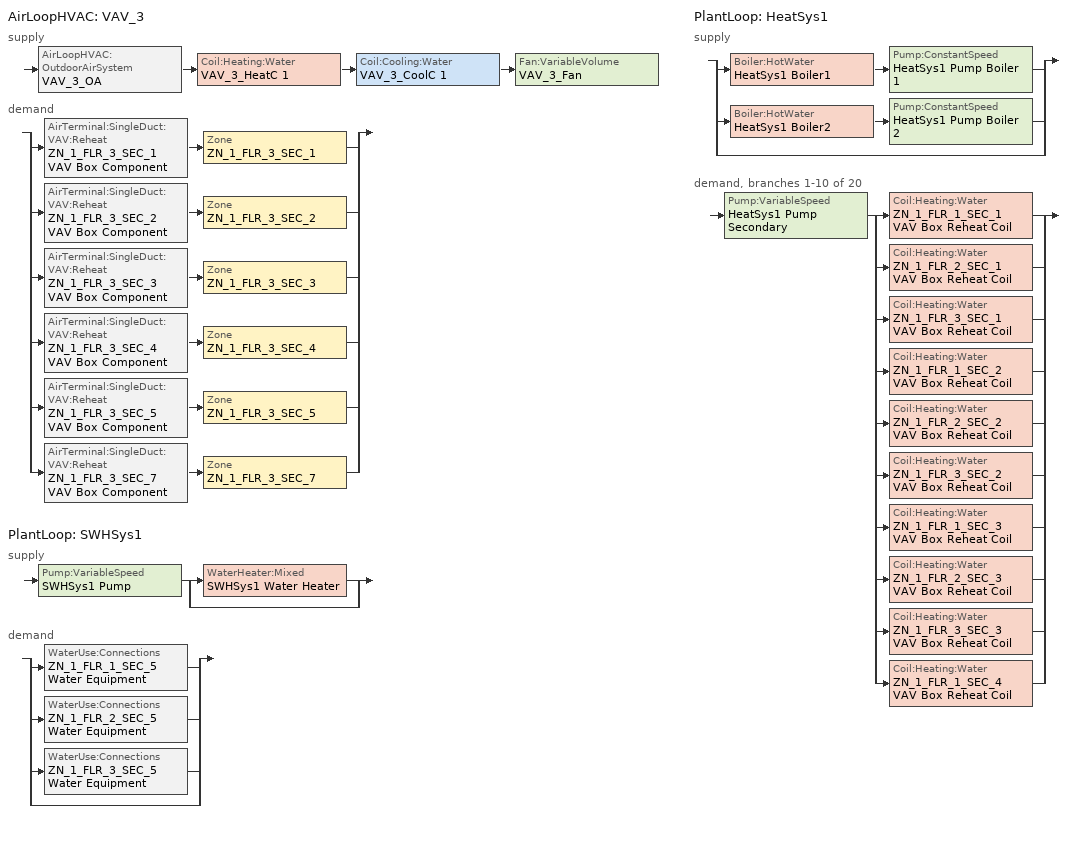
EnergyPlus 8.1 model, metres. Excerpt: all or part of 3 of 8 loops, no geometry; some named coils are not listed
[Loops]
AirLoopHVAC 'VAV_3'
 supply: AirLoopHVAC:OutdoorAirSystem 'VAV_3_OA' > Coil:Heating:Water 'VAV_3_HeatC 1' > Coil:Cooling:Water 'VAV_3_CoolC 1' > Fan:VariableVolume 'VAV_3_Fan'
 demand: split
  | AirTerminal:SingleDuct:VAV:Reheat 'ZN_1_FLR_3_SEC_1 VAV Box Component' > Zone 'ZN_1_FLR_3_SEC_1'
  | AirTerminal:SingleDuct:VAV:Reheat 'ZN_1_FLR_3_SEC_2 VAV Box Component' > Zone 'ZN_1_FLR_3_SEC_2'
  | AirTerminal:SingleDuct:VAV:Reheat 'ZN_1_FLR_3_SEC_3 VAV Box Component' > Zone 'ZN_1_FLR_3_SEC_3'
  | AirTerminal:SingleDuct:VAV:Reheat 'ZN_1_FLR_3_SEC_4 VAV Box Component' > Zone 'ZN_1_FLR_3_SEC_4'
  | AirTerminal:SingleDuct:VAV:Reheat 'ZN_1_FLR_3_SEC_5 VAV Box Component' > Zone 'ZN_1_FLR_3_SEC_5'
  | AirTerminal:SingleDuct:VAV:Reheat 'ZN_1_FLR_3_SEC_7 VAV Box Component' > Zone 'ZN_1_FLR_3_SEC_7'
PlantLoop 'SWHSys1'
 supply: Pump:VariableSpeed 'SWHSys1 Pump' > split
  | WaterHeater:Mixed 'SWHSys1 Water Heater'
  | bypass
 demand: split
  | WaterUse:Connections 'ZN_1_FLR_1_SEC_5 Water Equipment'
  | WaterUse:Connections 'ZN_1_FLR_2_SEC_5 Water Equipment'
  | WaterUse:Connections 'ZN_1_FLR_3_SEC_5 Water Equipment'
  | bypass
PlantLoop 'HeatSys1'
 supply: split
  | Boiler:HotWater 'HeatSys1 Boiler1' > Pump:ConstantSpeed 'HeatSys1 Pump Boiler 1'
  | Boiler:HotWater 'HeatSys1 Boiler2' > Pump:ConstantSpeed 'HeatSys1 Pump Boiler 2'
  | bypass
 demand, branches 1-10 of 20: Pump:VariableSpeed 'HeatSys1 Pump Secondary' > split
  | Coil:Heating:Water 'ZN_1_FLR_1_SEC_1 VAV Box Reheat Coil'
  | Coil:Heating:Water 'ZN_1_FLR_2_SEC_1 VAV Box Reheat Coil'
  | Coil:Heating:Water 'ZN_1_FLR_3_SEC_1 VAV Box Reheat Coil'
  | Coil:Heating:Water 'ZN_1_FLR_1_SEC_2 VAV Box Reheat Coil'
  | Coil:Heating:Water 'ZN_1_FLR_2_SEC_2 VAV Box Reheat Coil'
  | Coil:Heating:Water 'ZN_1_FLR_3_SEC_2 VAV Box Reheat Coil'
  | Coil:Heating:Water 'ZN_1_FLR_1_SEC_3 VAV Box Reheat Coil'
  | Coil:Heating:Water 'ZN_1_FLR_2_SEC_3 VAV Box Reheat Coil'
  | Coil:Heating:Water 'ZN_1_FLR_3_SEC_3 VAV Box Reheat Coil'
  | Coil:Heating:Water 'ZN_1_FLR_1_SEC_4 VAV Box Reheat Coil'
[DesignSpecification:OutdoorAir] Outdoor Air Method=Flow/Area; Outdoor Air Flow per Person {m3/s-person}=0
Name | Outdoor Air Flow per Zone Floor Area {m3/s-m2}
SZ DSOA ZN_1_FLR_3_SEC_1; SZ DSOA ZN_1_FLR_3_SEC_2; SZ DSOA ZN_1_FLR_3_SEC_3; SZ DSOA ZN_1_FLR_3_SEC_4; SZ DSOA ZN_1_FLR_3_SEC_5 | 0.00043
SZ DSOA ZN_1_FLR_3_SEC_7 | 0.0016
[Sizing:Zone] Zone Cooling Design Supply Air Temperature Input Method=SupplyAirTemperature; Zone Cooling Design Supply Air Temperature {C}=12.8; Zone Heating Design Supply Air Temperature Input Method=SupplyAirTemperature; Zone Heating Design Supply Air Temperature {C}=40; Zone Cooling Design Supply Air Humidity Ratio {kgWater/kgDryAir}=0.0085; Zone Heating Design Supply Air Humidity Ratio {kgWater/kgDryAir}=0.008; Cooling Design Air Flow Method=DesignDay; Cooling Minimum Air Flow Fraction=0; Heating Design Air Flow Method=DesignDay; Heating Design Air Flow Rate {m3/s}=0
Name | Design Specification Outdoor Air Object
ZN_1_FLR_3_SEC_1 | SZ DSOA ZN_1_FLR_3_SEC_1
ZN_1_FLR_3_SEC_2 | SZ DSOA ZN_1_FLR_3_SEC_2
ZN_1_FLR_3_SEC_3 | SZ DSOA ZN_1_FLR_3_SEC_3
ZN_1_FLR_3_SEC_4 | SZ DSOA ZN_1_FLR_3_SEC_4
ZN_1_FLR_3_SEC_5 | SZ DSOA ZN_1_FLR_3_SEC_5
ZN_1_FLR_3_SEC_7 | SZ DSOA ZN_1_FLR_3_SEC_7
[Sizing:System]
VAV_3: Type of Load to Size On=Sensible; Design Outdoor Air Flow Rate {m3/s}=autosize; Minimum System Air Flow Ratio=0.3; Preheat Design Temperature {C}=7; Preheat Design Humidity Ratio {kgWater/kgDryAir}=0.008; Precool Design Temperature {C}=12.8; Precool Design Humidity Ratio {kgWater/kgDryAir}=0.008; Central Cooling Design Supply Air Temperature {C}=12.8; Central Heating Design Supply Air Temperature {C}=12.8; Sizing Option=Coincident; 100% Outdoor Air in Cooling=No; 100% Outdoor Air in Heating=No; Central Cooling Design Supply Air Humidity Ratio {kgWater/kgDryAir}=0.0085; Central Heating Design Supply Air Humidity Ratio {kgWater/kgDryAir}=0.008; Cooling Design Air Flow Method=DesignDay; Cooling Design Air Flow Rate {m3/s}=0; Heating Design Air Flow Method=DesignDay; Heating Design Air Flow Rate {m3/s}=0; System Outdoor Air Method=ZoneSum
[Sizing:Plant] Loop Type=Heating
Name | Design Loop Exit Temperature {C} | Loop Design Temperature Difference {deltaC}
SWHSys1 | 60 | 5
HeatSys1 | 82.2 | 11.1
[ZoneControl:Thermostat] Control Type Schedule=Dual Zone Control Type Sched
Name | Zone or ZoneList | Control 1
ZN_1_FLR_3_SEC_1 Thermostat | ZN_1_FLR_3_SEC_1 | ZN_1_FLR_3_SEC_1 DualSPSched
ZN_1_FLR_3_SEC_2 Thermostat | ZN_1_FLR_3_SEC_2 | ZN_1_FLR_3_SEC_2 DualSPSched
ZN_1_FLR_3_SEC_3 Thermostat | ZN_1_FLR_3_SEC_3 | ZN_1_FLR_3_SEC_3 DualSPSched
ZN_1_FLR_3_SEC_4 Thermostat | ZN_1_FLR_3_SEC_4 | ZN_1_FLR_3_SEC_4 DualSPSched
ZN_1_FLR_3_SEC_5 Thermostat | ZN_1_FLR_3_SEC_5 | ZN_1_FLR_3_SEC_5 DualSPSched
ZN_1_FLR_3_SEC_7 Thermostat | ZN_1_FLR_3_SEC_7 | ZN_1_FLR_3_SEC_7 DualSPSched
[ThermostatSetpoint:DualSetpoint] Heating Setpoint Temperature Schedule=HTGSETP_SCH_Base_ExtendedHVAC; Cooling Setpoint Temperature Schedule=CLGSETP_SCH_Base_ExtendedHVAC
ZN_1_FLR_3_SEC_1 DualSPSched; ZN_1_FLR_3_SEC_2 DualSPSched; ZN_1_FLR_3_SEC_3 DualSPSched; ZN_1_FLR_3_SEC_4 DualSPSched; ZN_1_FLR_3_SEC_5 DualSPSched; ZN_1_FLR_3_SEC_7 DualSPSched
[AirTerminal:SingleDuct:VAV:Reheat] Availability Schedule=ALWAYS_ON; Zone Minimum Air Flow Input Method=Constant; Constant Minimum Air Flow Fraction=0.4; Maximum Hot Water or Steam Flow Rate {m3/s}=AUTOSIZE; Minimum Hot Water or Steam Flow Rate {m3/s}=0; Convergence Tolerance=0.001; Damper Heating Action=Normal
Name | Maximum Air Flow Rate {m3/s} | Reheat Coil
ZN_1_FLR_3_SEC_1 VAV Box Component | 3.28995 | ZN_1_FLR_3_SEC_1 VAV Box Reheat Coil
ZN_1_FLR_3_SEC_2 VAV Box Component | 3.18693 | ZN_1_FLR_3_SEC_2 VAV Box Reheat Coil
ZN_1_FLR_3_SEC_3 VAV Box Component | 3.19111 | ZN_1_FLR_3_SEC_3 VAV Box Reheat Coil
ZN_1_FLR_3_SEC_4 VAV Box Component | 3.52273 | ZN_1_FLR_3_SEC_4 VAV Box Reheat Coil
ZN_1_FLR_3_SEC_5 VAV Box Component | 13.38927 | ZN_1_FLR_3_SEC_5 VAV Box Reheat Coil
ZN_1_FLR_3_SEC_7 VAV Box Component | 2.30627 | ZN_1_FLR_3_SEC_7 VAV Box Reheat Coil
[Zone equipment]
ZN_1_FLR_3_SEC_1: ZN_1_FLR_3_SEC_1 VAV Box Component
ZN_1_FLR_3_SEC_2: ZN_1_FLR_3_SEC_2 VAV Box Component
ZN_1_FLR_3_SEC_3: ZN_1_FLR_3_SEC_3 VAV Box Component
ZN_1_FLR_3_SEC_4: ZN_1_FLR_3_SEC_4 VAV Box Component
ZN_1_FLR_3_SEC_5: ZN_1_FLR_3_SEC_5 Exhaust Fan, ZN_1_FLR_3_SEC_5 VAV Box Component
ZN_1_FLR_3_SEC_7: ZN_1_FLR_3_SEC_7 VAV Box Component
[Fan:VariableVolume]
VAV_3_Fan: Availability Schedule=HVACOperationSchd; Fan Total Efficiency=0.42; Pressure Rise {Pa}=1500; Maximum Flow Rate {m3/s}=27.36835; Fan Power Minimum Flow Rate Input Method=FixedFlowRate; Fan Power Minimum Air Flow Rate {m3/s}=0; Motor Efficiency=0.64; Motor In Airstream Fraction=0.25; Fan Power Coefficient 1=0.0704289; Fan Power Coefficient 2=0.38533; Fan Power Coefficient 3=-0.460864; Fan Power Coefficient 4=1.0092; Fan Power Coefficient 5=0
[Fan:ZoneExhaust]
ZN_1_FLR_3_SEC_5 Exhaust Fan: Availability Schedule=ExFanOperSchd; Fan Total Efficiency=0.45; Pressure Rise {Pa}=187.5; Maximum Flow Rate {m3/s}=1.06
[Coil:Cooling:Water]
VAV_3_CoolC 1: Availability Schedule=ALWAYS_ON; Design Water Flow Rate {m3/s}=autosize; Design Air Flow Rate {m3/s}=AUTOSIZE; Design Inlet Water Temperature {C}=AUTOSIZE; Design Inlet Air Temperature {C}=AUTOSIZE; Design Outlet Air Temperature {C}=AUTOSIZE; Design Inlet Air Humidity Ratio {kgWater/kgDryAir}=AUTOSIZE; Design Outlet Air Humidity Ratio {kgWater/kgDryAir}=AUTOSIZE; Type of Analysis=SimpleAnalysis; Heat Exchanger Configuration=CrossFlow
[Coil:Heating:Water] Availability Schedule=ALWAYS_ON; U-Factor Times Area Value {W/K}=AUTOSIZE; Maximum Water Flow Rate {m3/s}=AUTOSIZE; Performance Input Method=UFactorTimesAreaAndDesignWaterFlowRate
ZN_1_FLR_1_SEC_1 VAV Box Reheat Coil; ZN_1_FLR_2_SEC_1 VAV Box Reheat Coil; ZN_1_FLR_3_SEC_1 VAV Box Reheat Coil; ZN_1_FLR_1_SEC_2 VAV Box Reheat Coil; ZN_1_FLR_2_SEC_2 VAV Box Reheat Coil; ZN_1_FLR_3_SEC_2 VAV Box Reheat Coil; ZN_1_FLR_1_SEC_3 VAV Box Reheat Coil; ZN_1_FLR_2_SEC_3 VAV Box Reheat Coil; ZN_1_FLR_3_SEC_3 VAV Box Reheat Coil; ZN_1_FLR_1_SEC_4 VAV Box Reheat Coil; VAV_3_HeatC 1
[Controller:WaterCoil] Control Variable=Temperature; Actuator Variable=Flow; Maximum Actuated Flow {m3/s}=AUTOSIZE; Minimum Actuated Flow {m3/s}=0
Name | Action | Controller Convergence Tolerance {deltaC}
VAV_3_HeatC 1_Controller | Normal | 0.0001
VAV_3_CoolC 1_Controller | Reverse | autosize
[Controller:OutdoorAir]
VAV_3_OA_Controller: Minimum Outdoor Air Flow Rate {m3/s}=AUTOSIZE; Maximum Outdoor Air Flow Rate {m3/s}=AUTOSIZE; Economizer Control Type=NoEconomizer; Economizer Control Action Type=ModulateFlow; Economizer Maximum Limit Enthalpy {J/kg}=55824; Lockout Type=NoLockout; Minimum Limit Type=FixedMinimum; Minimum Outdoor Air Schedule=MinOA_Sched_Base; Minimum Fraction of Outdoor Air Schedule=MinOAFracSch_Base; Maximum Fraction of Outdoor Air Schedule=MaxOAFracSch_Adv; Control High Indoor Humidity Based on Outdoor Humidity Ratio=No
[AirLoopHVAC]
VAV_3: Design Supply Air Flow Rate {m3/s}=AUTOSIZE
[Pump:VariableSpeed] Fraction of Motor Inefficiencies to Fluid Stream=0; Coefficient 1 of the Part Load Performance Curve=0; Pump Control Type=Intermittent
Name | Rated Flow Rate {m3/s} | Rated Pump Head {Pa} | Rated Power Consumption {W} | Motor Efficiency | Coefficient 2 of the Part Load Performance Curve | Coefficient 3 of the Part Load Performance Curve | Coefficient 4 of the Part Load Performance Curve | Minimum Flow Rate {m3/s} | Pump Flow Rate Schedule
SWHSys1 Pump | AUTOSIZE | 36000 | AUTOSIZE | 0.85 | 0.0216 | -0.0325 | 1.0095 | 0
HeatSys1 Pump Secondary | autosize | 128250 | autosize | 0.88 | 0.5726 | -0.301 | 0.7347 | 0.004352 | PumpOperationSchd3
[Pump:ConstantSpeed] Rated Flow Rate {m3/s}=autosize; Rated Pump Head {Pa}=30750; Rated Power Consumption {W}=autosize; Motor Efficiency=0.88; Fraction of Motor Inefficiencies to Fluid Stream=0; Pump Control Type=Continuous; Pump Flow Rate Schedule=PumpOperationSchd
HeatSys1 Pump Boiler 1; HeatSys1 Pump Boiler 2
[Boiler:HotWater] Fuel Type=NATURALGAS; Nominal Capacity {W}=496689; Nominal Thermal Efficiency=0.8371; Efficiency Curve Temperature Evaluation Variable=LeavingBoiler; Normalized Boiler Efficiency Curve=Boiler_Baseline; Design Water Outlet Temperature {C}=82.2; Design Water Flow Rate {m3/s}=0.0106517; Minimum Part Load Ratio=0; Maximum Part Load Ratio=1.1; Optimum Part Load Ratio=1; Water Outlet Upper Temperature Limit {C}=95; Boiler Flow Mode=ConstantFlow; Parasitic Electric Load {W}=0
HeatSys1 Boiler1; HeatSys1 Boiler2
[WaterHeater:Mixed]
SWHSys1 Water Heater: Tank Volume {m3}=2.27; Setpoint Temperature Schedule=SWHSys1 Water Heater Setpoint Temperature Schedule Name; Deadband Temperature Difference {deltaC}=2; Maximum Temperature Limit {C}=82.2222; Heater Control Type=Cycle; Heater Maximum Capacity {W}=140680; Heater Fuel Type=NATURALGAS; Heater Thermal Efficiency=0.78; Off Cycle Parasitic Fuel Consumption Rate {W}=20; Off Cycle Parasitic Fuel Type=NATURALGAS; Off Cycle Parasitic Heat Fraction to Tank=0.8; On Cycle Parasitic Fuel Type=NATURALGAS; Ambient Temperature Indicator=SCHEDULE; Ambient Temperature Schedule=SWHSys1 Water Heater Ambient Temperature Schedule Name; Off Cycle Loss Coefficient to Ambient Temperature {W/K}=13.32; On Cycle Loss Coefficient to Ambient Temperature {W/K}=13.32; Use Side Effectiveness=1; Source Side Effectiveness=1; Use Side Design Flow Rate {m3/s}=AUTOSIZE; Source Side Design Flow Rate {m3/s}=AUTOSIZE; Indirect Water Heating Recovery Time {hr}=1.5
[PlantLoop] Fluid Type=Water; Minimum Loop Temperature {C}=10; Maximum Loop Flow Rate {m3/s}=AUTOSIZE; Minimum Loop Flow Rate {m3/s}=0; Plant Loop Volume {m3}=autocalculate
Name | Plant Equipment Operation Scheme | Maximum Loop Temperature {C} | Load Distribution Scheme | Common Pipe Simulation
SWHSys1 | SWHSys1 Loop Operation Scheme List | 60 | Optimal
HeatSys1 | HeatSys1 Loop Operation Scheme List | 100 | Uniform | CommonPipe
[PlantEquipmentList]
SWHSys1 Equipment List: SWHSys1 Water Heater
HeatSys1 Equipment List 1: HeatSys1 Boiler1
HeatSys1 Equipment List 2: HeatSys1 Boiler1, HeatSys1 Boiler2
[PlantEquipmentOperation:HeatingLoad] Load Range 1 Lower Limit {W}=0
Name | Load Range 1 Upper Limit {W} | Range 1 Equipment List
SWHSys1 Operation Scheme | 1000000000000000 | SWHSys1 Equipment List
HeatSys1 Operation Scheme | 10000000000 | HeatSys1 Equipment List 2
[PlantEquipmentOperationSchemes] Control Scheme 1 Schedule=PlantOnSched
Name | Control Scheme 1
SWHSys1 Loop Operation Scheme List | SWHSys1 Operation Scheme
HeatSys1 Loop Operation Scheme List | HeatSys1 Operation Scheme
[EnergyManagementSystem:Sensor]
Name | Output:Variable or Output:Meter Index Key | Output:Variable or Output:Meter
VAV3_MA_Temp | VAV_3_OA-VAV_3_HeatC 1Node | System Node Temperature
VAV3_Sec1_Htg | ZN_1_FLR_3_SEC_1 VAV Box Reheat Coil | Heating Coil Heating Rate
VAV3_Sec2_Htg | ZN_1_FLR_3_SEC_2 VAV Box Reheat Coil | Heating Coil Heating Rate
VAV3_Sec3_Htg | ZN_1_FLR_3_SEC_3 VAV Box Reheat Coil | Heating Coil Heating Rate
VAV3_Sec4_Htg | ZN_1_FLR_3_SEC_4 VAV Box Reheat Coil | Heating Coil Heating Rate
VAV3_Sec5_Htg | ZN_1_FLR_3_SEC_5 VAV Box Reheat Coil | Heating Coil Heating Rate
VAV3_Sec7_Htg | ZN_1_FLR_3_SEC_7 VAV Box Reheat Coil | Heating Coil Heating Rate
B1_Status | HeatSys1 Boiler1 | Boiler Gas RAte
B2_Status | HeatSys1 Boiler2 | Boiler Gas Rate
BoilerPlantDemandLoad | HeatSys1 | Plant Supply Side Cooling Demand Rate
[EnergyManagementSystem:Actuator]
Name | Actuated Component Unique | Actuated Component Type | Actuated Component Control Type
VAV3_HeatC_TempSP | VAV_3_HeatC 1-VAV_3_CoolC 1Node | System Node Setpoint | Temperature Setpoint
Boiler2PumpStatus | HeatSys1 Pump Boiler 2 | Plant Component Pump:ConstantSpeed | On/Off Supervisory
Boiler2PumpFlow | HeatSys1 Pump Boiler 2 | Pump | Pump Mass Flow Rate
[EnergyManagementSystem:InternalVariable]
Boiler2PumpDesignFlow: Internal Data Index Key=HeatSys1 Pump Boiler 2; Internal Data Type=Pump Maximum Mass Flow Rate
[SetpointManager:Scheduled] Control Variable=Temperature
Name | Schedule | Setpoint Node or NodeList
VAV_3 SAT setpoint | Fixed-Supply-Air-Temp-Sch | VAV_3 Supply Equipment Outlet Node
SWHSys1 Loop Setpoint Manager | SWHSys1-Loop-Temp-Schedule | SWHSys1 Supply Outlet Node
HeatSys1 Loop Setpoint Manager | HeatSys1 Loop Setpoint Sched | HeatSys1 Supply Outlet Node
HeatSys1 Secondary Loop Setpoint Manager | HeatSys1 Loop Setpoint Sched | HeatSys1 Demand Inlet Node
[SetpointManager:MixedAir] Control Variable=Temperature
Name | Setpoint Node or NodeList
VAV_3_HeatC 1 SAT Manager | VAV_3_HeatC 1-VAV_3_CoolC 1Node
VAV_3_CoolC 1 SAT Manager | VAV_3_CoolC 1-VAV_3_FanNode
VAV_3_OAMixed Air Temp Manager | VAV_3_OA-VAV_3_HeatC 1Node
[WaterUse:Equipment] Peak Flow Rate {m3/s}=6e-05; Flow Rate Fraction Schedule=BLDG_SWH_SCH
Name | Target Temperature Schedule | Zone | Sensible Fraction Schedule | Latent Fraction Schedule
ZN_1_FLR_1_SEC_5 Water Equipment | ZN_1_FLR_1_SEC_5 Water Equipment Temp Sched | ZN_1_FLR_1_SEC_5 | ZN_1_FLR_1_SEC_5 Water Equipment Sensible fract sched | ZN_1_FLR_1_SEC_5 Water Equipment Latent fract sched
ZN_1_FLR_2_SEC_5 Water Equipment | ZN_1_FLR_2_SEC_5 Water Equipment Temp Sched | ZN_1_FLR_2_SEC_5 | ZN_1_FLR_2_SEC_5 Water Equipment Sensible fract sched | ZN_1_FLR_2_SEC_5 Water Equipment Latent fract sched
ZN_1_FLR_3_SEC_5 Water Equipment | ZN_1_FLR_3_SEC_5 Water Equipment Temp Sched | ZN_1_FLR_3_SEC_5 | ZN_1_FLR_3_SEC_5 Water Equipment Sensible fract sched | ZN_1_FLR_3_SEC_5 Water Equipment Latent fract sched
[WaterUse:Connections]
Name | Water Use Equipment 1
ZN_1_FLR_1_SEC_5 Water Equipment | ZN_1_FLR_1_SEC_5 Water Equipment
ZN_1_FLR_2_SEC_5 Water Equipment | ZN_1_FLR_2_SEC_5 Water Equipment
ZN_1_FLR_3_SEC_5 Water Equipment | ZN_1_FLR_3_SEC_5 Water Equipment
[FaultModel:TemperatureSensorOffset:OutdoorAir]
VAV3 OA Sensor Bias: Availability Schedule=ALWAYS_ON; Controller Object=VAV_3_OA_Controller; Temperature Sensor Offset {deltaC}=3
[FaultModel:TemperatureSensorOffset:ReturnAir]
VAV3 RA Sensor Bias: Availability Schedule=ALWAYS_ON; Controller Object=VAV_3_OA_Controller; Temperature Sensor Offset {deltaC}=-3
[Schedule:Compact]
ZN_1_FLR_1_SEC_5 Water Equipment Latent fract sched; ZN_1_FLR_1_SEC_5 Water Equipment Sensible fract sched; ZN_1_FLR_2_SEC_5 Water Equipment Latent fract sched; ZN_1_FLR_2_SEC_5 Water Equipment Sensible fract sched; ZN_1_FLR_3_SEC_5 Water Equipment Latent fract sched; ZN_1_FLR_3_SEC_5 Water Equipment Sensible fract sched: Through: 12/31, For: AllDays, Until: 24:00, 0
ZN_1_FLR_1_SEC_5 Water Equipment Temp Sched; ZN_1_FLR_2_SEC_5 Water Equipment Temp Sched; ZN_1_FLR_3_SEC_5 Water Equipment Temp Sched: Through: 12/31, For: AllDays, Until: 24:00, 43.3
SWHSys1-Loop-Temp-Schedule; SWHSys1 Water Heater Setpoint Temperature Schedule Name: Through: 12/31, For: AllDays, Until: 24:00, 48.9
SWHSys1 Water Heater Ambient Temperature Schedule Name: Through: 12/31, For: AllDays, Until: 24:00, 22
HeatSys1 Loop Setpoint Sched: Through: 12/31, For: AllDays, Until: 24:00, 82.2
MinOAFracSch_Base: Through: 12/31, For: Weekdays, Until: 05:00, 0.15, Until: 22:00, 0.15, Until: 24:00, 0.15, For: Saturday, Until: 05:00, 0.15, Until: 18:00, 0.15, Until: 24:00, 0.15, For: SummerDesignDay WinterDesignDay, Until: 05:00, 0.15, Until: 22:00, 0.15, Until: 24:00, 0.15, For: Sunday Holidays AllOtherDays, Until: 05:00, 0.15, Until: 18:00, 0.15, Until: 24:00, 0.15
MaxOAFracSch_Adv: Through: 12/31, For: AllDays, Until: 24:00, 0.95
BLDG_SWH_SCH: Through: 12/31, For: Weekdays SummerDesignDay, Until: 05:00, 0.05, Until: 06:00, 0.08, Until: 07:00, 0.07, Until: 08:00, 0.19, Until: 09:00, 0.35, Until: 10:00, 0.38, Until: 11:00, 0.39, Until: 12:00, 0.47, Until: 13:00, 0.57, Until: 14:00, 0.54, Until: 15:00, 0.34, Until: 16:00, 0.33, Until: 17:00, 0.44, Until: 18:00, 0.26, Until: 19:00, 0.21, Until: 20:00, 0.15, Until: 21:00, 0.17, Until: 22:00, 0.08, Until: 24:00, 0.05, For: Saturday WinterDesignDay, Until: 05:00, 0.05, Until: 06:00, 0.08, Until: 07:00, 0.07, Until: 08:00, 0.11, Until: 09:00, 0.15, Until: 10:00, 0.21, Until: 11:00, 0.19, Until: 12:00, 0.23, Until: 13:00, 0.2, Until: 14:00, 0.19, Until: 15:00, 0.15, Until: 16:00, 0.13, Until: 17:00, 0.14, Until: 21:00, 0.07, Until: 22:00, 0.09, Until: 24:00, 0.05, For: Sunday Holidays AllOtherDays, Until: 05:00, 0.04, Until: 06:00, 0.07, Until: 11:00, 0.04, Until: 13:00, 0.06, Until: 14:00, 0.09, Until: 15:00, 0.06, Until: 21:00, 0.04, Until: 22:00, 0.07, Until: 24:00, 0.04
HVACOperationSchd: Through: 12/31, For: Weekdays SummerDesignDay WinterDesignDay, Until: 05:00, 0, Until: 22:00, 1, Until: 24:00, 0, For: Saturday, Until: 05:00, 0, Until: 18:00, 1, Until: 24:00, 0, For: Sunday Holidays AllOtherDays, Until: 07:00, 0, Until: 18:00, 0, Until: 24:00, 0
PumpOperationSchd; PumpOperationSchd3: Through: 12/31, For: Weekdays SummerDesignDay WinterDesignDay, Until: 05:00, 0, Until: 22:00, 1, Until: 24:00, 0, For: Saturday, Until: 05:00, 0, Until: 18:00, 1, Until: 24:00, 0, For: Sunday Holidays AllOtherDays, Until: 24:00, 0
ExFanOperSchd: Through: 12/31, For: Weekdays SummerDesignDay WinterDesignDay, Until: 05:00, 1, Until: 22:00, 1, Until: 24:00, 1, For: Saturday, Until: 05:00, 1, Until: 18:00, 1, Until: 24:00, 1, For: Sunday Holidays AllOtherDays, Until: 24:00, 1
HTGSETP_SCH_Base_ExtendedHVAC: Through: 12/31, For: Weekdays, Until: 05:00, 18.3, Until: 06:00, 19.3, Until: 07:00, 20.3, Until: 22:00, 21.7, Until: 24:00, 18.3, For: SummerDesignDay, Until: 24:00, 18.3, For: WinterDesignDay, Until: 05:00, 18.3, Until: 06:00, 19.3, Until: 07:00, 20.3, Until: 22:00, 21.7, Until: 24:00, 18.3, For: Saturday, Until: 05:00, 18.3, Until: 06:00, 19.3, Until:  07:00, 20.3, Until: 18:00, 21.7, Until: 24:00, 18.3, For: Sunday Holidays AllOtherDays, Until: 24:00, 18.3
CLGSETP_SCH_Base_ExtendedHVAC: Through: 12/31, For: Weekdays, Until: 05:00, 26.7, Until: 06:00, 25.2, Until: 07:00, 23.9, Until: 22:00, 22.8, Until: 24:00, 26.7, For: Saturday, Until: 05:00, 26.7, Until: 06:00, 25.2, Until: 07:00, 23.9, Until: 18:00, 22.8, Until: 24:00, 26.7, For: SummerDesignDay, Until: 05:00, 26.7, Until: 06:00, 25.2, Until: 07:00, 23.9, Until: 22:00, 22.8, Until: 24:00, 26.7, For: WinterDesignDay, Until: 24:00, 26.7, For: Sunday Holidays AllOtherDays, Until: 24:00, 26.7
ALWAYS_ON; PlantOnSched; MinOA_Sched_Base: Through: 12/31, For: AllDays, Until: 24:00, 1
Dual Zone Control Type Sched: Through: 12/31, For: AllDays, Until: 24:00, 4
Fixed-Supply-Air-Temp-Sch: Through: 12/31, For: AllDays, Until: 24:00, 12.8
[Curve:Cubic]
Boiler_Baseline: Coefficient1 Constant=0.626428; Coefficient2 x=0.645644; Coefficient3 x**2=-0.777207; Coefficient4 x**3=0.313807; Minimum Value of x=0.1; Maximum Value of x=1
